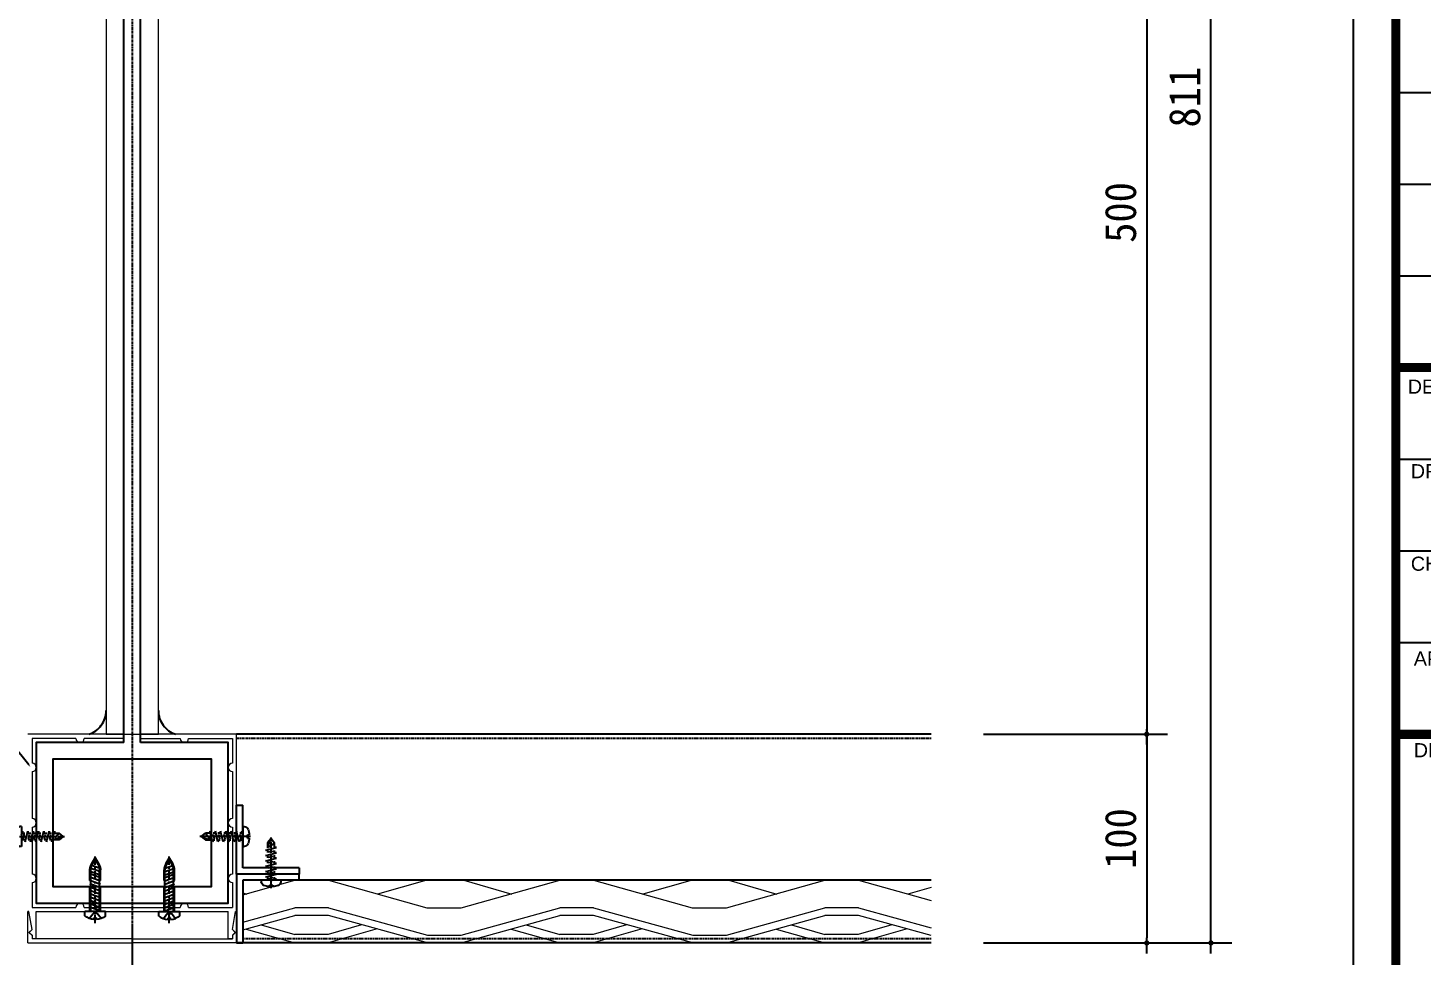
# Model space of a CAD drawing. Header units: millimetres. Extents: x 1664 to 41320, y 4122 to 31095.
# Drawn here: x 5896 to 6564, y 5608 to 6052 of the extents above; entities that cross this region are included whole.
import ezdxf
from ezdxf import colors
from ezdxf.entities.mleader import LeaderData, LeaderLine
from ezdxf.math import Vec2, Vec3

# ---------------------------------------------------------------- set-up
doc = ezdxf.new("R2010")
doc.units = ezdxf.units.MM
for name, pattern in [('ACAD_ISO02W100', [15, 12, -3]), ('CENTER', [7, 4, -1, 1, -1]), ('DASHED', [0.75, 0.5, -0.25]), ('PHANTOM', [25, 20, -1, 1, -1, 1, -1])]:
    doc.linetypes.add(name, pattern=pattern)
doc.layers.get('DEFPOINTS').update_dxf_attribs({"color": 150})
for name, color, linetype in [('3', 3, 'Continuous'), ('4', 7, 'Continuous'), ('6', 6, 'PHANTOM'), ('AL-sheet', 6, 'Continuous'), ('Bolt', 1, 'Continuous'), ('CENTER', 1, 'CENTER'), ('R_S_H', 241, 'Continuous'), ('SE', 2, 'Continuous'), ('TE 07', 7, 'Continuous'), ('虚线层', 6, 'ACAD_ISO02W100')]:
    doc.layers.add(name, color=color, linetype=linetype)
doc.styles.add('HY헤드라인M', font='H2HDRM.TTF')
doc.styles.get("Standard").update_dxf_attribs({"font": 'arial.ttf'})
doc.styles.add('돋움체', font='')
doc.styles.get('돋움체').set_extended_font_data('DotumChe')
doc.dimstyles.new('NDIM', dxfattribs={"dimscale": 5, "dimtxt": 3, "dimasz": 1.5, "dimexe": 2, "dimexo": 5, "dimgap": 1, "dimtad": 1, "dimdec": 0, "dimrnd": 0.25, "dimzin": 0, "dimdsep": 46, "dimlunit": 6, "dimtxsty": '돋움체', "dimblk1": '_CIDOT', "dimblk2": '_CIDOT', "dimsah": 1, "dimcen": 5, "dimclrd": 7, "dimclre": 7, "dimclrt": 3, "dimadec": 0, "dimazin": 0, "dimtfac": 1, "dimtdec": 0, "dimtix": 1, "dimtmove": 2, "dimatfit": 1, "dimfxl": 1, "dimtolj": 1, "dimtzin": 0, "dimarcsym": 0})

# ---------------------------------------------------------------- blocks, each defined once
blk = doc.blocks.new('_CIDOT')
at = {"color": 0, "linetype": 'ByBlock'}
blk.add_line((2, 0), (-1, 0), dxfattribs=at)
at = {"color": 0, "linetype": 'ByBlock', "const_width": 0.5}
blk.add_lwpolyline([(-0.25, 0, 1), (0.25, 0, 1)], format="xyb", close=True, dxfattribs=at)
blk = doc.blocks.new('*D33')
at = {"color": 7, "lineweight": -2, "transparency": 16777216}
for p, q in [((5895.68, 5588.85), (5895.68, 5512.72)), ((5995.68, 5588.85), (5995.68, 5512.72))]:
    blk.add_line(p, q, dxfattribs=at)
at = {"color": 7, "linetype": 'ByBlock', "lineweight": -2, "transparency": 16777216}
blk.add_line((5993.18, 5522.72), (5898.18, 5522.72), dxfattribs=at)
at = {"layer": 'DEFPOINTS', "color": 0, "transparency": 16777216}
for p in [(5895.68, 5613.85), (5995.68, 5613.85), (5895.68, 5522.72)]:
    blk.add_point(p, dxfattribs=at)
at = {"color": 7, "lineweight": -2, "transparency": 16777216, "xscale": 2.5, "yscale": 2.5, "zscale": 2.5, "rotation": 180}
blk.add_blockref('_CIDOT', (5895.68, 5522.72), dxfattribs=at)
at = {"color": 7, "lineweight": -2, "transparency": 16777216, "xscale": 2.5, "yscale": 2.5, "zscale": 2.5}
blk.add_blockref('_CIDOT', (5995.68, 5522.72), dxfattribs=at)
at = {"color": 3, "transparency": 16777216, "insert": (5945.68, 5535.23), "char_height": 15, "attachment_point": 5, "style": '돋움체'}
blk.add_mtext('\\A1;100', dxfattribs=at)
blk = doc.blocks.new('A$C02444C9A')
at = {"layer": 'CENTER'}
blk.add_line((5, 32), (5, 0), dxfattribs=at)
at = {"layer": 'R_S_H', "linetype": 'Continuous'}
for p, q in [((0, 28.52), (0, 26.46)), ((4.42, 30.19), (4.42, 29.35)), ((5.58, 30.19), (5.58, 29.35)), ((10, 28.55), (10, 26.46)), ((2.92, 25.96), (2.92, 6.39)), ((7.08, 25.96), (7.08, 6.39))]:
    blk.add_line(p, q, dxfattribs=at)
at = {"layer": 'R_S_H'}
for p, q in [((4.42, 29.35), (5.58, 29.35)), ((10, 26.46), (0, 26.46)), ((7.5, 26.2), (2.5, 24.38)), ((7.5, 24.6), (2.5, 22.78)), ((7.5, 23), (2.5, 21.18)), ((7.5, 21.4), (2.5, 19.58)), ((7.5, 19.8), (2.5, 17.98)), ((7.5, 18.2), (2.5, 16.38)), ((7.5, 16.6), (2.5, 14.78)), ((7.5, 15), (2.5, 13.18)), ((7.5, 13.4), (2.5, 11.58)), ((7.5, 11.8), (2.5, 9.98)), ((7.5, 10.2), (2.5, 8.38)), ((7.5, 9), (2.5, 7.18)), ((7.5, 7.4), (2.56, 5.6)), ((7.47, 5.78), (2.98, 4.15)), ((3.59, 3.88), (5, 1.46)), ((5, 1.46), (6.41, 3.88))]:
    blk.add_line(p, q, dxfattribs=at)
for centre, radius, start, end in [((5.02, 21.9), 8.31, 94.14602, 127.13254), ((5.02, 21.9), 8.31, 53.17139, 86.09736), ((2.42, 25.96), 0.5, 0, 90), ((7.58, 25.96), 0.5, 90, 180), ((7.92, 6.39), 5, 180, 210.17352), ((2.08, 6.39), 5, 329.82648, 360)]:
    blk.add_arc(centre, radius, start, end, dxfattribs=at)
at = {"layer": '虚线层', "linetype": 'ACAD_ISO02W100'}
for p, q in [((2.16, 29.7), (4.02, 27.29)), ((5.98, 27.29), (4.02, 27.29)), ((7.85, 29.71), (5.98, 27.29)), ((2.5, 26.46), (2.5, 6.39)), ((7.5, 26.46), (7.5, 6.39)), ((3.23, 3.67), (5, 0.63)), ((5, 0.63), (6.77, 3.67))]:
    blk.add_line(p, q, dxfattribs=at)
for centre, start, end in [((7.92, 6.39), 180, 210.17352), ((2.08, 6.39), 329.82648, 360)]:
    blk.add_arc(centre, 5.42, start, end, dxfattribs=at)
blk = doc.blocks.new('ex-m')
at = {"color": 1, "linetype": 'Continuous', "lineweight": 5}
for p, q in [((592109.99, -469713.67), (592107.05, -469713.67)), ((592125.73, -469713.67), (592109.99, -469718.05)), ((592109.99, -469713.67), (592117.86, -469715.86)), ((592125.73, -469713.67), (592131.11, -469713.67)), ((592146.84, -469718.05), (592131.11, -469713.67)), ((592146.45, -469713.67), (592138.78, -469715.86)), ((592149.39, -469713.67), (592146.45, -469713.67)), ((592109.99, -469718.05), (592107.05, -469718.05)), ((592125.73, -469718.05), (592109.88, -469722.42)), ((592109.88, -469723.67), (592125.73, -469719.3)), ((592125.73, -469718.05), (592131.11, -469718.05)), ((592125.73, -469719.3), (592131.11, -469719.3)), ((592146.84, -469722.42), (592131.11, -469718.05)), ((592146.84, -469723.67), (592131.11, -469719.3)), ((592149.39, -469718.05), (592146.84, -469718.05)), ((592117.96, -469721.44), (592125.78, -469723.67)), ((592120.43, -469720.78), (592125.78, -469722.31)), ((592136.46, -469720.78), (592131.11, -469722.31)), ((592138.87, -469721.46), (592131.11, -469723.67)), ((592109.88, -469722.42), (592107.05, -469722.42)), ((592109.88, -469723.67), (592107.05, -469723.67)), ((592125.78, -469722.31), (592128.36, -469722.31)), ((592125.78, -469723.67), (592128.36, -469723.67)), ((592128.36, -469722.31), (592131.11, -469722.31)), ((592128.36, -469723.67), (592131.11, -469723.67)), ((592149.39, -469722.42), (592146.84, -469722.42)), ((592149.39, -469723.67), (592146.84, -469723.67))]:
    blk.add_line(p, q, dxfattribs=at)
blk = doc.blocks.new('攻钢钉4.8X20')
at = {"layer": 'CENTER', "ltscale": 0.2}
blk.add_line((0, 3.7), (0, -20.58), dxfattribs=at)
at = {"layer": 'R_S_H'}
for p, q in [((-4.75, 0), (-4.75, 0.68)), ((4.75, 0), (-4.75, 0)), ((-0.81, 2.3), (-0.81, 2.95)), ((-0.81, 2.3), (0.81, 2.3)), ((0.79, 0), (2.55, -0.44)), ((0.81, 2.3), (0.81, 2.95)), ((4.75, 0), (4.75, 0.68)), ((-1.65, -1.52), (-2.55, -1.72)), ((-2.55, -1.72), (2.55, -2.99)), ((-1.65, -4.07), (-2.55, -4.27)), ((-2.55, -4.27), (2.55, -5.54)), ((-1.65, -6.62), (-2.55, -6.82)), ((-1.65, -1.52), (-1.65, -0.63)), ((-1.65, -4.07), (-1.65, -3.18)), ((-1.65, -6.62), (-1.65, -5.73)), ((-1.23, -0.82), (1, -1.29)), ((-1.23, -3.37), (1, -3.84)), ((-1.23, -5.92), (1, -6.39)), ((2.55, -0.44), (1.65, -0.63)), ((1.65, -0.63), (1.65, -1.52)), ((2.55, -2.99), (1.65, -3.18)), ((1.65, -3.18), (1.65, -4.37)), ((2.55, -5.54), (1.65, -5.73)), ((1.65, -5.73), (1.65, -6.62)), ((-2.55, -6.82), (2.55, -8.09)), ((-1.65, -9.17), (-2.55, -9.37)), ((-2.55, -9.37), (2.55, -10.64)), ((-1.65, -11.72), (-2.55, -11.92)), ((-2.55, -11.92), (2.55, -13.19)), ((-1.65, -9.17), (-1.65, -8.28)), ((-1.65, -11.72), (-1.65, -10.83)), ((-1.23, -8.47), (1, -8.94)), ((-1.23, -11.02), (1, -11.49)), ((2.55, -8.09), (1.65, -8.28)), ((1.65, -8.28), (1.65, -9.17)), ((2.55, -10.64), (1.65, -10.83)), ((1.65, -10.83), (1.65, -12.02)), ((2.55, -13.19), (1.65, -13.38)), ((-1.65, -14.27), (-2.55, -14.47)), ((-2.55, -14.47), (2.55, -15.74)), ((-1.65, -14.27), (-1.65, -13.38)), ((-1.65, -17.96), (-1.65, -15.47)), ((0, -19.98), (-1.65, -17.96)), ((-0.5, -19.39), (-1.36, -16.6)), ((-1.23, -13.57), (1, -14.04)), ((1.65, -17.96), (-0.64, -16.15)), ((0, -19.98), (1.65, -17.96)), ((1.65, -13.38), (1.65, -14.27)), ((2.55, -15.74), (1.65, -15.93)), ((1.65, -15.93), (1.65, -17.96))]:
    blk.add_line(p, q, dxfattribs=at)
for centre, radius, start, end in [((-2.38, 0.32), 2.39, 116.49037, 171.34188), ((-1.08, -2.93), 5.89, 87.38721, 113.7193), ((1.08, -2.93), 5.89, 66.2807, 92.61279), ((2.38, 0.32), 2.39, 8.65812, 63.50963), ((-0.92, -16.5), 0.45, 50.38889, 193.06652)]:
    blk.add_arc(centre, radius, start, end, dxfattribs=at)
blk = doc.blocks.new('*D36')
at = {"color": 7, "lineweight": -2, "transparency": 16777216}
for p, q in [((6353.45, 6213.85), (6441.75, 6213.85)), ((6353.46, 5713.85), (6441.75, 5713.85))]:
    blk.add_line(p, q, dxfattribs=at)
at = {"color": 7, "linetype": 'ByBlock', "lineweight": -2, "transparency": 16777216}
blk.add_line((6431.75, 6211.35), (6431.75, 5716.35), dxfattribs=at)
at = {"layer": 'DEFPOINTS', "color": 0, "transparency": 16777216}
for p in [(6328.45, 6213.85, 5.03), (6328.46, 5713.85, 7.82), (6431.75, 5713.85)]:
    blk.add_point(p, dxfattribs=at)
at = {"color": 7, "lineweight": -2, "transparency": 16777216, "xscale": 2.5, "yscale": 2.5, "zscale": 2.5}
for p, rotation in [((6431.75, 6213.85), 90), ((6431.75, 5713.85), 270)]:
    blk.add_blockref('_CIDOT', p, dxfattribs=dict(at, rotation=rotation))
at = {"color": 3, "transparency": 16777216, "insert": (6419.24, 5963.85), "char_height": 15, "attachment_point": 5, "rotation": 90, "style": '돋움체'}
blk.add_mtext('\\A1;500', dxfattribs=at)
blk = doc.blocks.new('*D37')
at = {"color": 7, "lineweight": -2, "transparency": 16777216}
for p, q in [((6353.46, 5713.85), (6441.75, 5713.85)), ((6353.46, 5613.85), (6441.75, 5613.85))]:
    blk.add_line(p, q, dxfattribs=at)
at = {"color": 7, "linetype": 'ByBlock', "lineweight": -2, "transparency": 16777216}
blk.add_line((6431.75, 5711.35), (6431.75, 5616.35), dxfattribs=at)
at = {"layer": 'DEFPOINTS', "color": 0, "transparency": 16777216}
for p in [(6328.46, 5713.85, 7.82), (6328.46, 5613.85, 7.81), (6431.75, 5613.85)]:
    blk.add_point(p, dxfattribs=at)
at = {"color": 7, "lineweight": -2, "transparency": 16777216, "xscale": 2.5, "yscale": 2.5, "zscale": 2.5}
for p, rotation in [((6431.75, 5713.85), 90), ((6431.75, 5613.85), 270)]:
    blk.add_blockref('_CIDOT', p, dxfattribs=dict(at, rotation=rotation))
at = {"color": 3, "transparency": 16777216, "insert": (6419.24, 5663.85), "char_height": 15, "attachment_point": 5, "rotation": 90, "style": '돋움체'}
blk.add_mtext('\\A1;100', dxfattribs=at)
blk = doc.blocks.new('*D38')
at = {"color": 7, "lineweight": -2, "transparency": 16777216}
for p, q in [((6353.45, 6424.35), (6472.49, 6424.35)), ((6353.46, 5613.85), (6472.49, 5613.85))]:
    blk.add_line(p, q, dxfattribs=at)
at = {"color": 7, "linetype": 'ByBlock', "lineweight": -2, "transparency": 16777216}
blk.add_line((6462.49, 5616.35), (6462.49, 6421.85), dxfattribs=at)
at = {"layer": 'DEFPOINTS', "color": 0, "transparency": 16777216}
for p in [(6328.45, 6424.35, 2.44), (6462.49, 6424.35), (6328.46, 5613.85, 7.81)]:
    blk.add_point(p, dxfattribs=at)
at = {"color": 7, "lineweight": -2, "transparency": 16777216, "xscale": 2.5, "yscale": 2.5, "zscale": 2.5}
for p, rotation in [((6462.49, 6424.35), 90), ((6462.49, 5613.85), 270)]:
    blk.add_blockref('_CIDOT', p, dxfattribs=dict(at, rotation=rotation))
at = {"color": 3, "transparency": 16777216, "insert": (6449.98, 6019.1), "char_height": 15, "attachment_point": 5, "rotation": 90, "style": '돋움체'}
blk.add_mtext('\\A1;811', dxfattribs=at)
blk = doc.blocks.new('*D53')
at = {"color": 7, "lineweight": -2, "transparency": 16777216}
for p, q in [((6328.46, 5588.85), (6328.46, 5457.56)), ((5945.68, 5570.57), (5945.68, 5457.56))]:
    blk.add_line(p, q, dxfattribs=at)
at = {"color": 7, "linetype": 'ByBlock', "lineweight": -2, "transparency": 16777216}
blk.add_line((6325.96, 5467.56), (5948.18, 5467.56), dxfattribs=at)
at = {"layer": 'DEFPOINTS', "color": 0, "transparency": 16777216}
for p in [(6328.46, 5613.85, 5.37), (5945.68, 5595.57, 2.59), (5945.68, 5467.56)]:
    blk.add_point(p, dxfattribs=at)
at = {"color": 7, "lineweight": -2, "transparency": 16777216, "xscale": 2.5, "yscale": 2.5, "zscale": 2.5, "rotation": 180}
blk.add_blockref('_CIDOT', (5945.68, 5467.56), dxfattribs=at)
at = {"color": 7, "lineweight": -2, "transparency": 16777216, "xscale": 2.5, "yscale": 2.5, "zscale": 2.5}
blk.add_blockref('_CIDOT', (6328.46, 5467.56), dxfattribs=at)
at = {"color": 3, "transparency": 16777216, "insert": (6137.07, 5481.99), "char_height": 15, "attachment_point": 5, "style": '돋움체'}
blk.add_mtext('\\A1;MODULE DIM.(1600)', dxfattribs=at)
blk = doc.blocks.new('AL-TEMPLATE')
at = {"color": 9}
for p, q in [((2716.82, 1276.49), (2800.02, 1276.49)), ((2716.82, 1259.85), (2800.02, 1259.85)), ((2716.82, 1243.21), (2800.02, 1243.21)), ((2716.82, 1209.93), (2800.02, 1209.93)), ((2716.82, 1193.29), (2800.02, 1193.29)), ((2716.82, 1176.65), (2800.02, 1176.65))]:
    blk.add_line(p, q, dxfattribs=at)
at = {"color": 9, "const_width": 1.66}
blk.add_lwpolyline([(2716.82, 1409.8), (2800.02, 1409.8), (2800.02, 1026.89), (2716.82, 1026.89)], close=True, dxfattribs=at)
for points in [[(2716.82, 1226.57), (2800.02, 1226.57)], [(2716.82, 1160.01), (2800.02, 1160.01)]]:
    blk.add_lwpolyline(points, dxfattribs=at)
at = {"layer": 'TE 07'}
blk.add_lwpolyline([(1984.07, 1501.32), (2709.08, 1501.32), (2709.08, 935.18), (1984.07, 935.18)], close=True, dxfattribs=at)
at = {"color": 9, "char_height": 2.5559, "attachment_point": 1}
for s, insert, width in [('DESIGNED BYNOTE', (2719.01, 1224.39), 438.9676), ('DRAWN BYNOTE', (2719.56, 1209.04), 438.9676), ('CHECKED BYNOTE', (2719.56, 1192.25), 438.9676), ('APPROVED BYNOTE', (2720.1, 1175.04), 438.9676), ('DRAWING TITLE', (2720.1, 1158.4), 438.9675)]:
    blk.add_mtext(s, dxfattribs=dict(at, insert=insert, width=width))

msp = doc.modelspace()

# ---------------------------------------------------------------- linework, layer by layer
at = {"color": 1, "linetype": 'CENTER', "ltscale": 0.3}
msp.add_line((5945.6825, 6449.8439, 2.589), (5945.6825, 5602.3914, 2.589), dxfattribs=at)
at = {"color": 1, "linetype": 'Continuous', "lineweight": 5}
for p, q in [((5998.6825, 5636.9415, 2.4262), (6023.5288, 5643.8507, 2.4262)), ((6039.6628, 5643.8507, 2.4262), (6023.5288, 5643.8507, 2.4262)), ((6039.6628, 5643.8507, 2.4262), (6086.8621, 5630.7257, 2.4262)), ((6086.8621, 5643.8507, 2.4262), (6063.2625, 5637.2882, 2.4262)), ((6086.8621, 5643.8507, 2.4262), (6095.6825, 5643.8507, 2.4262)), ((6222.6825, 5643.8506, 2.4262), (6231.5028, 5643.8506, 2.4262)), ((6230.3294, 5630.7257, 2.4262), (6277.5288, 5643.8506, 2.4262)), ((6231.5028, 5643.8506, 2.4262), (6254.5158, 5637.2881, 2.4262)), ((6293.6628, 5643.8506, 2.4262), (6277.5288, 5643.8506, 2.4262)), ((6293.6628, 5643.8506, 2.4262), (6328.4549, 5634.1758, 2.4262)), ((6328.4549, 5640.4005, 2.4262), (6317.2625, 5637.2881, 2.4262)), ((5998.6825, 5637.811, 2.4262), (6000.5158, 5637.2882, 2.4262)), ((5998.6825, 5623.8165, 2.4262), (6023.5288, 5630.7257, 2.4262)), ((5998.6825, 5620.0665, 2.4262), (6023.5288, 5626.9757, 2.4262)), ((6039.6628, 5630.7257, 2.4262), (6023.5288, 5630.7257, 2.4262)), ((6039.6628, 5626.9757, 2.4262), (6023.5288, 5626.9757, 2.4262)), ((6039.6628, 5630.7257, 2.4262), (6087.1955, 5617.6007, 2.4262)), ((6087.1955, 5613.8507, 2.4262), (6039.6628, 5626.9757, 2.4262)), ((6086.8621, 5630.7257, 2.4262), (6095.6825, 5630.7257, 2.4262)), ((6222.6825, 5630.7257, 2.4262), (6230.3294, 5630.7257, 2.4262)), ((6230.3294, 5617.6007, 2.4262), (6277.5288, 5630.7256, 2.4262)), ((6230.3294, 5613.8507, 2.4262), (6277.5288, 5626.9756, 2.4262)), ((6293.6628, 5630.7256, 2.4262), (6277.5288, 5630.7256, 2.4262)), ((6293.6628, 5626.9756, 2.4262), (6277.5288, 5626.9756, 2.4262)), ((6293.6628, 5630.7256, 2.4262), (6328.4549, 5621.1186, 2.4262)), ((6328.4549, 5617.3686, 2.4262), (6293.6628, 5626.9756, 2.4262)), ((6000.2262, 5620.4958, 2.4262), (6023.5288, 5613.8507, 2.4262)), ((6007.4762, 5622.5119, 2.4262), (6023.5288, 5617.9342, 2.4262)), ((6031.7625, 5617.9342, 2.4262), (6023.5288, 5617.9342, 2.4262)), ((6039.4961, 5617.9342, 2.4262), (6031.7625, 5617.9342, 2.4262)), ((6055.5487, 5622.5118, 2.4262), (6039.4961, 5617.9342, 2.4262)), ((6062.9617, 5620.5422, 2.4262), (6039.4961, 5613.8507, 2.4262)), ((6254.2262, 5620.4958, 2.4262), (6277.5288, 5613.8507, 2.4262)), ((6261.4762, 5622.5118, 2.4262), (6277.5288, 5617.9342, 2.4262)), ((6285.7625, 5617.9342, 2.4262), (6277.5288, 5617.9342, 2.4262)), ((6293.4961, 5617.9342, 2.4262), (6285.7625, 5617.9342, 2.4262)), ((6309.5487, 5622.5118, 2.4262), (6293.4961, 5617.9342, 2.4262)), ((6316.9617, 5620.5422, 2.4262), (6293.4961, 5613.8507, 2.4262)), ((6031.7625, 5613.8507, 2.4262), (6023.5288, 5613.8507, 2.4262)), ((6039.4961, 5613.8507, 2.4262), (6031.7625, 5613.8507, 2.4262)), ((6087.1955, 5617.6007, 2.4262), (6095.6825, 5617.6007, 2.4262)), ((6087.1955, 5613.8507, 2.4262), (6095.6825, 5613.8507, 2.4262)), ((6222.6825, 5617.6007, 2.4262), (6230.3294, 5617.6007, 2.4262)), ((6222.6825, 5613.8507, 2.4262), (6230.3294, 5613.8507, 2.4262)), ((6285.7625, 5613.8507, 2.4262), (6277.5288, 5613.8507, 2.4262)), ((6293.4961, 5613.8507, 2.4262), (6285.7625, 5613.8507, 2.4262))]:
    msp.add_line(p, q, dxfattribs=at)
at = {"layer": '3', "color": 0}
for p, q in [((6328.4549, 5713.8504, 5.3852), (5995.6825, 5713.8504, 6.1865)), ((6328.4549, 5613.8504, 5.3749), (5995.6825, 5613.8504, 6.2156))]:
    msp.add_line(p, q, dxfattribs=at)
at = {"layer": '3', "color": 252, "linetype": 'DASHED'}
for p, q in [((6328.4549, 5711.8504, 5.3852), (5995.6825, 5711.8504, 6.1865)), ((6328.4549, 5615.8504, 5.3749), (5998.6825, 5615.8504, 6.208))]:
    msp.add_line(p, q, dxfattribs=at)
at = {"layer": '3', "color": 3, "elevation": 2.589}
for points in [[(5941.6825, 5709.8504), (5941.6825, 6256.3504)], [(5949.6825, 5709.8504), (5949.6825, 6256.3504)], [(5941.6825, 5709.8504), (5899.6825, 5709.8504), (5899.6825, 5632.8407), (5991.6825, 5632.8407), (5991.6825, 5709.8504), (5949.6825, 5709.8504)], [(5945.6825, 5701.8504), (5907.6825, 5701.8504), (5907.6825, 5640.8407), (5983.6825, 5640.8407), (5983.6825, 5701.8504), (5945.6825, 5701.8504)]]:
    msp.add_lwpolyline(points, dxfattribs=at)
at = {"layer": '6'}
for centre, start, end in [((5921.2663, 5725.2116, 2.589), 287.5537404, 359.8774593), ((5970.0986, 5725.2116, 2.589), 180.1225407, 252.4462596)]:
    msp.add_arc(centre, 11.9162, start, end, dxfattribs=at)
at = {"layer": 'AL-sheet', "ltscale": 110}
msp.add_line((6328.4549, 5643.8506, 2.4262), (6025.6825, 5643.8507, 2.4262), dxfattribs=at)
at = {"layer": 'Bolt'}
for p, q in [((5995.6825, 5679.8504, 2.589), (5998.6825, 5679.8504, 2.589)), ((5995.6825, 5646.8504, 2.589), (5995.6825, 5679.8504, 2.589)), ((5998.6825, 5649.8504, 2.589), (5998.6825, 5679.8504, 2.589)), ((6025.6825, 5646.8504, 2.589), (5995.6825, 5646.8504, 2.589)), ((5995.6825, 5646.8504, 2.589), (5995.6825, 5613.8504, 2.589)), ((6025.6825, 5646.8504, 2.589), (5995.6825, 5646.8504, 2.589)), ((6025.6825, 5649.8504, 2.589), (5998.6825, 5649.8504, 2.589)), ((6025.6825, 5649.8504, 2.589), (6025.6825, 5646.8504, 2.589)), ((6025.6825, 5643.8504, 2.589), (6025.6825, 5646.8504, 2.589)), ((6025.6825, 5643.8504, 2.589), (5998.6825, 5643.8504, 2.589)), ((5998.6825, 5643.8504, 2.589), (5998.6825, 5613.8504, 2.589)), ((5945.6825, 5623.0537, 2.589), (5945.6825, 5595.5731, 2.589)), ((5995.6825, 5613.8504, 2.589), (5998.6825, 5613.8504, 2.589))]:
    msp.add_line(p, q, dxfattribs=at)
at = {"layer": 'SE', "color": 0, "lineweight": 13}
for p, q in [((5941.6825, 5713.8504, 2.589), (5895.6825, 5713.8504, 2.589)), ((5918.6825, 5711.8504, 2.589), (5897.6825, 5711.8504, 2.589)), ((5897.6825, 5711.8504, 2.589), (5897.6825, 5699.9435, 2.589)), ((5941.6825, 5711.8504, 2.589), (5922.6825, 5711.8504, 2.589)), ((5941.6825, 5713.8504, 2.589), (5941.6825, 5711.8504, 2.589)), ((5995.6825, 5713.8504, 2.589), (5949.6825, 5713.8504, 2.589)), ((5949.6825, 5713.8504, 2.589), (5949.6825, 5711.8504, 2.589)), ((5949.6825, 5711.8504, 2.589), (5968.6825, 5711.8504, 2.589)), ((5972.6825, 5711.8504, 2.589), (5993.6825, 5711.8504, 2.589)), ((5993.6825, 5711.8504, 2.589), (5993.6825, 5699.9435, 2.589)), ((5995.6825, 5628.8407, 2.589), (5995.6825, 5713.8504, 2.589)), ((5897.6825, 5695.9435, 2.589), (5897.6825, 5673.3902, 2.589)), ((5993.6825, 5695.9435, 2.589), (5993.6825, 5673.3902, 2.589)), ((5897.6825, 5669.3902, 2.589), (5897.6825, 5646.7475, 2.589)), ((5993.6825, 5669.3902, 2.589), (5993.6825, 5646.7475, 2.589)), ((5897.6825, 5642.7475, 2.589), (5897.6825, 5630.8407, 2.589)), ((5993.6825, 5642.7475, 2.589), (5993.6825, 5630.8407, 2.589)), ((5897.6843, 5632.93, 2.589), (5897.6825, 5632.93, 2.589)), ((5896.1825, 5628.8407, 2.589), (5895.6825, 5628.8407, 2.589)), ((5896.1825, 5628.8407, 2.589), (5895.6825, 5628.8407, 2.589)), ((5895.6825, 5613.8407, 2.589), (5895.6825, 5628.8407, 2.589)), ((5897.7037, 5620.2302, 2.589), (5896.1825, 5628.8407, 2.589)), ((5897.6825, 5620.3503, 2.589), (5896.1825, 5628.8407, 2.589)), ((5897.6825, 5630.8407, 2.589), (5918.6825, 5630.8407, 2.589)), ((5899.6825, 5628.8407, 2.589), (5991.6825, 5628.8407, 2.589)), ((5899.6825, 5615.8503, 2.589), (5899.6825, 5628.8407, 2.589)), ((5899.6825, 5615.8503, 2.589), (5899.6825, 5628.8407, 2.589)), ((5922.6825, 5630.8407, 2.589), (5968.6825, 5630.8407, 2.589)), ((5972.6825, 5630.8407, 2.589), (5993.6825, 5630.8407, 2.589)), ((5991.6825, 5615.8503, 2.589), (5991.6825, 5628.8407, 2.589)), ((5991.6825, 5615.8503, 2.589), (5991.6825, 5628.8407, 2.589)), ((5993.6612, 5620.2302, 2.589), (5995.1825, 5628.8407, 2.589)), ((5993.6825, 5620.3503, 2.589), (5995.1825, 5628.8407, 2.589)), ((5995.1825, 5628.8407, 2.589), (5995.6825, 5628.8407, 2.589)), ((5995.1825, 5628.8407, 2.589), (5995.6825, 5628.8407, 2.589)), ((5995.6825, 5613.8407, 2.589), (5995.6825, 5628.8407, 2.589)), ((5897.6825, 5620.3503, 2.589), (5896.1825, 5618.8503, 2.589)), ((5896.1825, 5618.8503, 2.589), (5897.6825, 5617.3503, 2.589)), ((5897.7037, 5620.2302, 2.589), (5896.3239, 5618.8503, 2.589)), ((5896.3239, 5618.8503, 2.589), (5897.6825, 5617.4918, 2.589)), ((5993.6612, 5620.2302, 2.589), (5995.041, 5618.8503, 2.589)), ((5993.6825, 5620.3503, 2.589), (5995.1825, 5618.8503, 2.589)), ((5995.041, 5618.8503, 2.589), (5993.6825, 5617.4918, 2.589)), ((5995.1825, 5618.8503, 2.589), (5993.6825, 5617.3503, 2.589)), ((5895.6825, 5613.8407, 2.589), (5945.6825, 5613.8407, 2.589)), ((5897.6825, 5617.4918, 2.589), (5897.6825, 5615.8503, 2.589)), ((5897.6825, 5617.4918, 2.589), (5897.6825, 5615.8503, 2.589)), ((5897.6825, 5617.3503, 2.589), (5897.6825, 5615.8503, 2.589)), ((5945.6825, 5615.8503, 2.589), (5897.6825, 5615.8503, 2.589)), ((5899.6825, 5615.8503, 2.589), (5897.6825, 5615.8503, 2.589)), ((5945.6825, 5615.8503, 2.589), (5993.6825, 5615.8503, 2.589)), ((5995.6825, 5613.8407, 2.589), (5945.6825, 5613.8407, 2.589)), ((5993.6825, 5615.8503, 2.589), (5991.6825, 5615.8503, 2.589)), ((5993.6825, 5617.4918, 2.589), (5993.6825, 5615.8503, 2.589)), ((5993.6825, 5617.4918, 2.589), (5993.6825, 5615.8503, 2.589)), ((5993.6825, 5617.3503, 2.589), (5993.6825, 5615.8503, 2.589))]:
    msp.add_line(p, q, dxfattribs=at)
at = {"layer": 'SE', "color": 0, "lineweight": 13, "elevation": 2.589}
msp.add_lwpolyline([(5933.1825, 5713.8504), (5958.1825, 5713.8504), (5958.1825, 6208.8504), (5933.1825, 6208.8504)], close=True, dxfattribs=at)
at = {"layer": 'SE', "color": 0, "lineweight": 13}
for centre, start, end in [((5920.6825, 5711.8504, 2.589), 180, 0), ((5970.6825, 5711.8504, 2.589), 180, 0), ((5897.6825, 5697.9435, 2.589), 270, 90), ((5993.6825, 5697.9435, 2.589), 90, 270), ((5897.6825, 5671.3902, 2.589), 270, 90), ((5993.6825, 5671.3902, 2.589), 90, 270), ((5897.6825, 5644.7475, 2.589), 270, 90), ((5993.6825, 5644.7475, 2.589), 90, 270), ((5920.6825, 5630.8407, 2.589), 0, 180), ((5970.6825, 5630.8407, 2.589), 0, 180)]:
    msp.add_arc(centre, 2, start, end, dxfattribs=at)

# ---------------------------------------------------------------- block references
at = {"xscale": -1, "rotation": 180}
msp.add_blockref('A$C02444C9A', (5922.9214, 5655.298, 2.589), dxfattribs=at)
at = {"rotation": 180}
msp.add_blockref('A$C02444C9A', (5968.4435, 5655.298, 2.589), dxfattribs=at)
at = {"xscale": -3, "yscale": 3, "zscale": 3}
msp.add_blockref('ex-m', (1782543.8446, 1414784.863, 2.4262), dxfattribs=at)
at = {"layer": '4', "xscale": 2.64, "yscale": 2.64, "zscale": 2.64}
msp.add_blockref('AL-TEMPLATE', (-621.3618, 2651.3889), dxfattribs=at)
at = {"layer": 'R_S_H', "rotation": 90.00000000000001}
msp.add_blockref('攻钢钉4.8X20', (5892.6825, 5664.8504, 2.589), dxfattribs=at)
at = {"layer": 'R_S_H', "xscale": -1}
for p, rotation in [((5998.6825, 5664.8504, 2.589), 270), ((6012.1825, 5643.8504, 2.589), 180)]:
    msp.add_blockref('攻钢钉4.8X20', p, dxfattribs=dict(at, rotation=rotation))

# ---------------------------------------------------------------- dimensions: what is measured, and where the dimension line sits
at = {"color": 252}
dim = msp.add_linear_dim(base=(6462.4945313567, 6424.3503777218, -2.43932082), p1=(6328.4616532788, 5613.8503775193, 5.3749301513), p2=(6328.4549457834, 6424.3503777218), angle=90, dimstyle='NDIM', override={"dimasz": 0.5, "dimfxl": 1.5}, dxfattribs=at)
dim.commit()
dim.dimension.update_dxf_attribs({"geometry": '*D38', "text_midpoint": (6449.9845446723, 6019.1003776206, -2.43932082)})
for base, p1, p2, angle, picture, middle in [((6431.7523, 5713.8504, -2.4393), (6328.4549, 6213.8504, 2.589), (6328.4617, 5713.8504, 5.3852), 90, '*D36', (6419.2423, 5963.8504, -2.4393)), ((6431.7523, 5613.8504, -2.4393), (6328.4617, 5713.8504, 5.3852), (6328.4617, 5613.8504, 5.3749), 90, '*D37', (6419.2423, 5663.8504, -2.4393)), ((5895.6825, 5522.7182, 2.589), (5995.6825, 5613.8504, 2.589), (5895.6825, 5613.8504, 2.589), 180, '*D33', (5945.6825, 5535.2282, 2.589))]:
    dim = msp.add_linear_dim(base=base, p1=p1, p2=p2, angle=angle, dimstyle='NDIM', override={"dimasz": 0.5, "dimfxl": 1.5})
    dim.commit()
    dim.dimension.update_dxf_attribs({"geometry": picture, "text_midpoint": middle})
dim = msp.add_linear_dim(base=(5945.6825, 5467.556), p1=(6328.4617, 5613.8504, 5.3749), p2=(5945.6825, 5595.5731, 2.589), angle=180, text='MODULE DIM.(1600)', dimstyle='NDIM', override={"dimasz": 0.5, "dimfxl": 1.5}, dxfattribs=at)
dim.commit()
dim.dimension.update_dxf_attribs({"geometry": '*D53', "text_midpoint": (6137.0721, 5481.9934)})

# ---------------------------------------------------------------- leaders
ml = msp.add_multileader_mtext('Standard')
ml.set_content('{\\fDotum|b0|i0|c129|p50;2T AL.DECORATION BAR}', color=256, style='HY헤드라인M')
ml.set_leader_properties(color=1, linetype='ByLayer', lineweight=-1)
ml.build(insert=Vec2(0, 0))
ml.multileader.update_dxf_attribs({"dogleg_length": 6, "arrow_head_size": 1.5})
ctx = ml.context
ctx.base_point, ctx.char_height, ctx.arrow_head_size, ctx.landing_gap_size, ctx.plane_origin = Vec3(5678.6848, 5752.2033, 2.589), 10, 1.5, 0.09, Vec3(5874.3431, 5769.8115, 2.589)
notes = []
notes.append((ctx, [(0, (1, 1, 0), (5853.2417, 5752.2033, 2.589), (-1, 0), 10.9169, [(0, [(5897.0079, 5698.0479, 2.589)], 0, [])])]))
ctx.mtext.insert, ctx.mtext.rotation, ctx.mtext.flow_direction = Vec3(5678.7748, 5757.3526, 2.589), 6.2831853, 5
for ctx, leaders in notes:
    for number, flags, end, landing, length, lines in leaders:
        leader = LeaderData()
        leader.index, (leader.has_last_leader_line, leader.has_dogleg_vector, leader.attachment_direction) = number, flags
        leader.last_leader_point, leader.dogleg_vector, leader.dogleg_length = Vec3(end), Vec3(landing), length
        for number, points, colour, breaks in lines:
            line = LeaderLine()
            line.index, line.vertices, line.color, line.breaks = number, Vec3.list(points), colors.encode_raw_color(colour), breaks
            leader.lines.append(line)
        ctx.leaders.append(leader)

doc.saveas('drawing.dxf')
